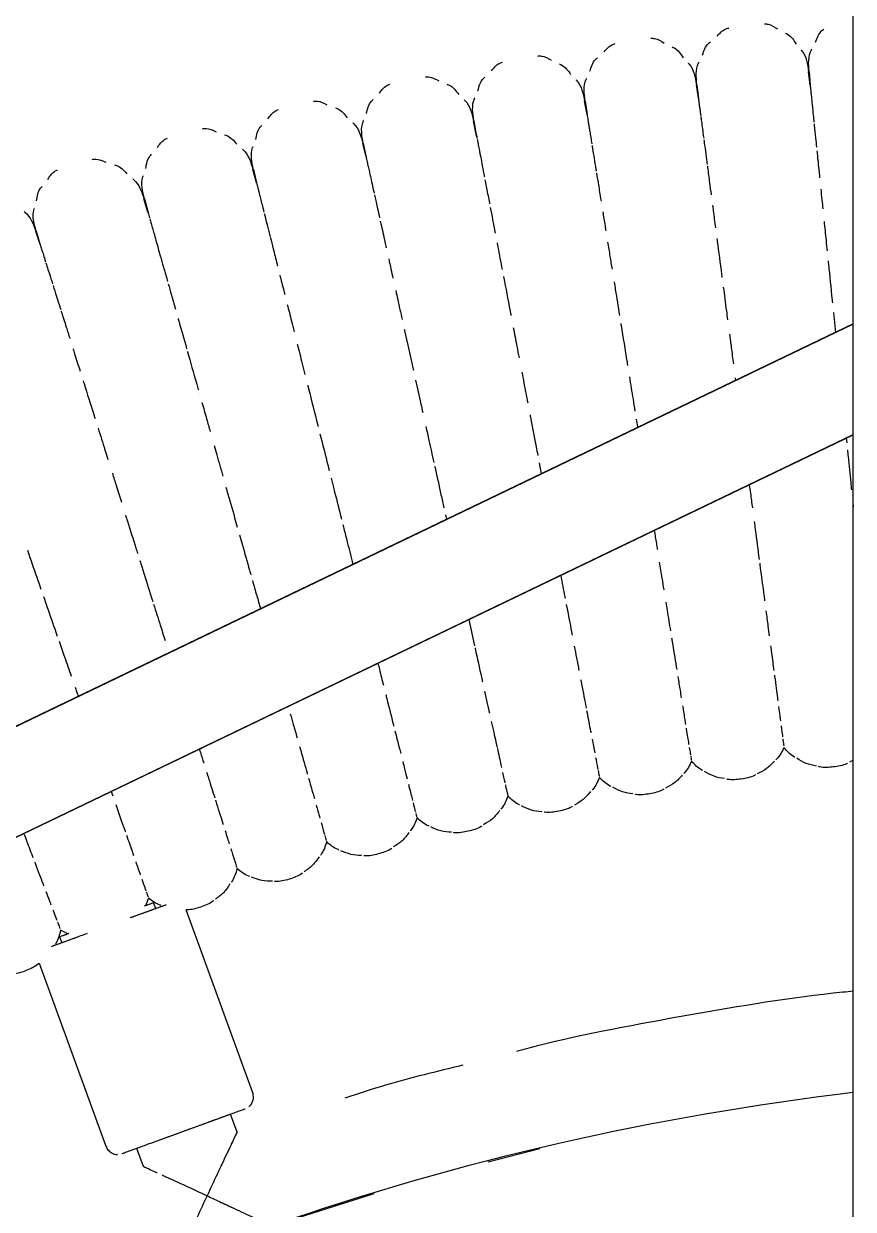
# Model space of a CAD drawing. Extents: x -360 to 379, y -342 to 365.
# Drawn here: x -8.75 to 4.52, y -92.52 to -73.53 of the extents above; entities that cross this region are included whole.
import ezdxf

# ---------------------------------------------------------------- set-up
doc = ezdxf.new("R2010")
doc.units = 0
doc.layers.get('0').update_dxf_attribs({"linetype": 'CONTINUOUS'})

msp = doc.modelspace()

# ---------------------------------------------------------------- linework, layer by layer
at = {"color": 7, "linetype": 'CONTINUOUS'}
for p, q in [((4.517, -282.988), (4.517, 306.012)), ((3.858, -73.92), (3.858, -73.92)), ((1.872, -74.153), (1.872, -74.153)), ((2.053, -74.129), (2.053, -74.129)), ((0.254, -74.39), (0.254, -74.39)), ((3.828, -74.521), (3.802, -74.304)), ((3.809, -74.303), (3.828, -74.523)), ((0.074, -74.419), (0.074, -74.419)), ((2.039, -74.727), (2.008, -74.513)), ((2.014, -74.513), (2.04, -74.731)), ((-1.716, -74.737), (-1.716, -74.737)), ((-1.536, -74.703), (-1.536, -74.703)), ((0.258, -74.986), (0.22, -74.775)), ((0.227, -74.774), (0.259, -74.993)), ((2.031, -74.67), (2.031, -74.67)), ((2.033, -74.669), (2.033, -74.669)), ((3.854, -74.777), (3.854, -74.777)), ((-3.495, -75.107), (-3.495, -75.107)), ((-3.317, -75.067), (-3.317, -75.067)), ((-1.513, -75.309), (-1.559, -75.089)), ((-1.552, -75.088), (-1.513, -75.312)), ((0.26, -74.997), (0.26, -74.997)), ((-1.527, -75.244), (-1.527, -75.244)), ((-1.525, -75.243), (-1.525, -75.243)), ((-5.263, -75.529), (-5.263, -75.529)), ((-5.086, -75.484), (-5.086, -75.484)), ((-3.278, -75.663), (-3.328, -75.455)), ((-3.321, -75.453), (-3.277, -75.669)), ((-5.025, -76.098), (-5.086, -75.871)), ((-5.079, -75.87), (-5.029, -76.084)), ((-3.221, -75.919), (-3.221, -75.919)), ((-7.018, -76.002), (-7.018, -76.002)), ((-6.842, -75.952), (-6.842, -75.952)), ((-5.045, -76.024), (-5.045, -76.024)), ((-5.043, -76.023), (-5.043, -76.023)), ((-8.584, -76.471), (-8.584, -76.471)), ((-6.766, -76.554), (-6.831, -76.339)), ((-6.824, -76.337), (-6.765, -76.558)), ((0.487, -76.407), (0.487, -76.407)), ((-8.49, -77.071), (-8.561, -76.857)), ((-8.555, -76.855), (-8.49, -77.073)), ((-8.512, -77.007), (-8.512, -77.007)), ((-8.51, -77.006), (-8.51, -77.006)), ((-8.401, -77.354), (-8.401, -77.354)), ((-4.689, -77.43), (-4.689, -77.43)), ((4.11, -77.288), (4.11, -77.288)), ((4.2, -78.16), (4.232, -78.478)), ((4.517, -78.341), (-24.623, -92.357)), ((-2.675, -78.384), (-2.675, -78.384)), ((-0.949, -78.259), (-0.949, -78.259)), ((-4.223, -79.277), (-4.223, -79.277)), ((2.629, -79.203), (2.634, -79.247)), ((-5.942, -79.459), (-5.942, -79.459)), ((-23.933, -93.792), (4.517, -80.111)), ((-23.93, -93.799), (4.517, -80.116)), ((4.405, -80.17), (4.413, -80.246)), ((-0.507, -80.567), (-0.474, -80.741)), ((4.511, -81.205), (4.517, -81.268)), ((-2.007, -81.397), (-1.991, -81.471)), ((-1.635, -83.075), (-1.542, -83.495)), ((4.517, -85.325), (4.455, -85.358)), ((0.454, -85.588), (0.455, -85.592)), ((-7.353, -85.826), (-7.328, -85.898)), ((-3.91, -86.624), (-3.91, -86.627)), ((-5.345, -87.048), (-5.343, -87.052)), ((-6.501, -87.651), (-7.037, -87.846)), ((-6.676, -87.608), (-6.812, -87.658)), ((-6.759, -87.533), (-6.806, -87.656)), ((-6.763, -87.523), (-6.762, -87.525)), ((-6.642, -87.702), (-6.676, -87.608)), ((-6.642, -87.702), (-6.676, -87.608)), ((-5.09, -90.649), (-6.157, -87.719)), ((-5.09, -90.649), (-6.156, -87.721)), ((-8.05, -88.108), (-8.164, -88.045)), ((-7.885, -88.155), (-8.287, -88.301)), ((-8.044, -88.106), (-8.18, -88.156)), ((-8.18, -88.156), (-8.145, -88.25)), ((-8.18, -88.156), (-8.145, -88.25)), ((-8.506, -88.575), (-7.44, -91.504)), ((-8.506, -88.576), (-7.44, -91.504)), ((-6.636, -91.425), (-5.447, -90.992)), ((-5.34, -91.28), (-5.445, -90.991)), ((-5.34, -91.28), (-5.445, -90.991)), ((-7.253, -91.636), (-7.253, -91.636)), ((-6.989, -91.553), (-6.962, -91.543)), ((-6.948, -91.539), (-6.843, -91.827)), ((-6.948, -91.539), (-6.843, -91.827)), ((-1.325, -91.757), (-0.497, -91.543)), ((-6.795, -91.849), (-6.791, -91.851)), ((-6.465, -92), (-6.437, -92.013)), ((-4.793, -92.783), (-3.148, -92.265)), ((-5.477, -92.459), (-5.432, -92.481))]:
    msp.add_line(p, q, dxfattribs=at)
at = {"color": 7, "linetype": 'CONTINUOUS', "flags": 128}
for points in [[(4.517, -78.346), (-22.11, -91.155), (-24.62, -92.363)], [(1.916, -85.262), (1.918, -85.272), (1.918, -85.277)], [(1.928, -85.338), (1.928, -85.339), (1.929, -85.34)], [(-1.049, -85.719), (-1.047, -85.728), (-1.045, -85.737)], [(-2.485, -86.159), (-2.483, -86.168), (-2.482, -86.174)], [(-2.464, -86.243), (-2.464, -86.244), (-2.463, -86.247)]]:
    msp.add_lwpolyline(points, dxfattribs=at)
at = {"color": 7, "linetype": 'CONTINUOUS'}
msp.add_arc((9.698, -134.586), 44.243, 96.7247, 109.1184, dxfattribs=at)
for points, knots in [([(2.341, -73.732), (2.38, -73.688), (2.432, -73.63), (2.505, -73.61), (2.524, -73.605)], [0, 0, 0, 0, 0.747575, 1, 1, 1, 1]), ([(3.097, -73.538), (3.116, -73.538), (3.192, -73.541), (3.257, -73.586), (3.304, -73.619)], [0, 0, 0, 0, 0.252425, 1, 1, 1, 1]), ([(3.914, -73.831), (3.939, -73.762), (3.969, -73.68), (4.035, -73.63), (4.045, -73.622)], [0, 0, 0, 0, 0.847683, 1, 1, 1, 1]), ([(1.281, -73.768), (1.3, -73.768), (1.376, -73.769), (1.442, -73.812), (1.49, -73.844)], [0, 0, 0, 0, 0.252425, 1, 1, 1, 1]), ([(2.106, -74.038), (2.129, -73.968), (2.156, -73.886), (2.221, -73.833), (2.231, -73.825)], [0, 0, 0, 0, 0.847683, 1, 1, 1, 1]), ([(3.433, -73.685), (3.444, -73.69), (3.52, -73.726), (3.565, -73.8), (3.603, -73.863)], [0, 0, 0, 0, 0.152317, 1, 1, 1, 1]), ([(0.531, -73.984), (0.568, -73.94), (0.619, -73.88), (0.692, -73.858), (0.71, -73.852)], [0, 0, 0, 0, 0.747575, 1, 1, 1, 1]), ([(1.621, -73.906), (1.632, -73.911), (1.709, -73.944), (1.756, -74.017), (1.796, -74.079)], [0, 0, 0, 0, 0.152317, 1, 1, 1, 1]), ([(3.682, -73.955), (3.686, -73.96), (3.767, -74.053), (3.785, -74.182), (3.802, -74.304)], [0, 0, 0, 0, 0.0511155, 1, 1, 1, 1]), ([(3.809, -74.303), (3.801, -74.18), (3.792, -74.051), (3.853, -73.943), (3.856, -73.937)], [0, 0, 0, 0, 0.948884, 1, 1, 1, 1]), ([(-1.272, -74.29), (-1.235, -74.244), (-1.187, -74.182), (-1.114, -74.158), (-1.096, -74.152)], [0, 0, 0, 0, 0.747575, 1, 1, 1, 1]), ([(-0.528, -74.052), (-0.509, -74.051), (-0.433, -74.049), (-0.366, -74.09), (-0.316, -74.121)], [0, 0, 0, 0, 0.252425, 1, 1, 1, 1]), ([(-0.184, -74.179), (-0.173, -74.184), (-0.095, -74.215), (-0.046, -74.287), (-0.004, -74.347)], [0, 0, 0, 0, 0.152317, 1, 1, 1, 1]), ([(0.305, -74.297), (0.326, -74.227), (0.35, -74.143), (0.414, -74.089), (0.424, -74.081)], [0, 0, 0, 0, 0.847683, 1, 1, 1, 1]), ([(1.877, -74.168), (1.882, -74.173), (1.966, -74.264), (1.987, -74.392), (2.008, -74.513)], [0, 0, 0, 0, 0.05147, 1, 1, 1, 1]), ([(2.014, -74.513), (2.003, -74.39), (1.991, -74.261), (2.048, -74.151), (2.051, -74.146)], [0, 0, 0, 0, 0.948884, 1, 1, 1, 1]), ([(-2.328, -74.388), (-2.309, -74.387), (-2.233, -74.382), (-2.165, -74.422), (-2.114, -74.451)], [0, 0, 0, 0, 0.252425, 1, 1, 1, 1]), ([(-1.488, -74.609), (-1.469, -74.538), (-1.447, -74.454), (-1.385, -74.398), (-1.376, -74.389)], [0, 0, 0, 0, 0.847683, 1, 1, 1, 1]), ([(-3.064, -74.647), (-3.029, -74.6), (-2.982, -74.537), (-2.911, -74.511), (-2.893, -74.504)], [0, 0, 0, 0, 0.747575, 1, 1, 1, 1]), ([(-1.981, -74.505), (-1.969, -74.509), (-1.89, -74.539), (-1.839, -74.608), (-1.795, -74.667)], [0, 0, 0, 0, 0.152317, 1, 1, 1, 1]), ([(0.08, -74.434), (0.085, -74.439), (0.171, -74.527), (0.196, -74.655), (0.22, -74.775)], [0, 0, 0, 0, 0.051116, 1, 1, 1, 1]), ([(0.227, -74.774), (0.212, -74.652), (0.196, -74.523), (0.25, -74.412), (0.253, -74.406)], [0, 0, 0, 0, 0.94853, 1, 1, 1, 1]), ([(3.829, -74.529), (3.829, -74.53), (3.829, -74.531), (3.829, -74.538), (3.83, -74.546), (3.832, -74.566), (3.836, -74.606), (3.844, -74.677), (3.85, -74.736), (3.853, -74.771), (3.854, -74.775)], [0, 0, 0, 0, 0.020439, 0.079613, 0.126894, 0.18154, 0.397931, 0.694638, 0.971119, 1, 1, 1, 1]), ([(-4.117, -74.776), (-4.098, -74.774), (-4.022, -74.768), (-3.953, -74.805), (-3.902, -74.833)], [0, 0, 0, 0, 0.252425, 1, 1, 1, 1]), ([(-3.271, -74.972), (-3.255, -74.901), (-3.235, -74.816), (-3.175, -74.758), (-3.165, -74.75)], [0, 0, 0, 0, 0.847683, 1, 1, 1, 1]), ([(-1.709, -74.752), (-1.704, -74.757), (-1.615, -74.843), (-1.586, -74.969), (-1.559, -75.089)], [0, 0, 0, 0, 0.051116, 1, 1, 1, 1]), ([(-1.552, -75.088), (-1.571, -74.966), (-1.59, -74.838), (-1.539, -74.725), (-1.537, -74.72)], [0, 0, 0, 0, 0.948884, 1, 1, 1, 1]), ([(2.041, -74.738), (2.041, -74.737), (2.041, -74.736), (2.041, -74.736), (2.041, -74.736), (2.041, -74.738), (2.041, -74.739), (2.041, -74.74), (2.041, -74.741), (2.041, -74.742), (2.041, -74.743), (2.042, -74.744), (2.042, -74.745), (2.042, -74.746), (2.042, -74.747)], [0, 0, 0, 0, 0.162711, 0.505009, 0.712735, 0.787793, 0.845537, 0.869016, 0.889843, 0.909149, 0.928335, 0.948825, 0.9718, 1, 1, 1, 1]), ([(2.041, -74.738), (2.041, -74.738), (2.041, -74.739), (2.042, -74.745), (2.044, -74.76), (2.048, -74.791), (2.054, -74.841), (2.063, -74.904), (2.07, -74.96), (2.075, -74.997), (2.077, -75.01)], [0, 0, 0, 0, 0.004527, 0.052414, 0.114496, 0.2711, 0.48517, 0.700612, 0.893462, 1, 1, 1, 1]), ([(3.854, -74.782), (3.857, -74.809), (3.864, -74.874), (3.875, -74.983), (3.884, -75.073), (3.888, -75.113)], [0, 0, 0, 0, 0.273508, 0.681005, 1, 1, 1, 1]), ([(-4.846, -75.056), (-4.812, -75.008), (-4.767, -74.944), (-4.696, -74.916), (-4.678, -74.909)], [0, 0, 0, 0, 0.747575, 1, 1, 1, 1]), ([(-3.767, -74.883), (-3.755, -74.887), (-3.675, -74.914), (-3.622, -74.982), (-3.577, -75.04)], [0, 0, 0, 0, 0.152317, 1, 1, 1, 1]), ([(-5.043, -75.387), (-5.029, -75.315), (-5.011, -75.23), (-4.953, -75.171), (-4.944, -75.162)], [0, 0, 0, 0, 0.847683, 1, 1, 1, 1]), ([(-3.488, -75.122), (-3.483, -75.127), (-3.392, -75.21), (-3.359, -75.335), (-3.328, -75.455)], [0, 0, 0, 0, 0.05147, 1, 1, 1, 1]), ([(-3.321, -75.453), (-3.344, -75.332), (-3.367, -75.204), (-3.319, -75.09), (-3.317, -75.084)], [0, 0, 0, 0, 0.94853, 1, 1, 1, 1]), ([(0.26, -74.998), (0.26, -74.998), (0.26, -74.997), (0.26, -75.001), (0.261, -75.006), (0.263, -75.02), (0.268, -75.051), (0.276, -75.102), (0.286, -75.159), (0.296, -75.226), (0.31, -75.308), (0.322, -75.385), (0.331, -75.44), (0.334, -75.456)], [0, 0, 0, 0, 0.007096, 0.029615, 0.051857, 0.078127, 0.208837, 0.342762, 0.472661, 0.602602, 0.750541, 0.926768, 1, 1, 1, 1]), ([(2.078, -75.021), (2.079, -75.031), (2.085, -75.073), (2.096, -75.16), (2.11, -75.265), (2.12, -75.34), (2.124, -75.368)], [0, 0, 0, 0, 0.103658, 0.430393, 0.790613, 1, 1, 1, 1]), ([(3.891, -75.138), (3.892, -75.146), (3.899, -75.215), (3.911, -75.338), (3.924, -75.464), (3.929, -75.513)], [0, 0, 0, 0, 0.074491, 0.634555, 1, 1, 1, 1]), ([(-5.894, -75.216), (-5.875, -75.213), (-5.8, -75.205), (-5.73, -75.24), (-5.677, -75.266)], [0, 0, 0, 0, 0.252425, 1, 1, 1, 1]), ([(-5.541, -75.313), (-5.529, -75.316), (-5.449, -75.341), (-5.393, -75.407), (-5.346, -75.464)], [0, 0, 0, 0, 0.152317, 1, 1, 1, 1]), ([(-1.512, -75.317), (-1.508, -75.334), (-1.504, -75.358), (-1.507, -75.339), (-1.509, -75.332), (-1.51, -75.326), (-1.511, -75.321), (-1.511, -75.319), (-1.512, -75.317), (-1.512, -75.316), (-1.512, -75.315), (-1.512, -75.314), (-1.513, -75.312), (-1.513, -75.31), (-1.513, -75.309), (-1.513, -75.31), (-1.51, -75.324), (-1.506, -75.346), (-1.503, -75.362), (-1.501, -75.373), (-1.501, -75.374)], [0, 0, 0, 0, 0.112947, 0.153222, 0.184455, 0.208997, 0.217757, 0.224445, 0.227173, 0.229629, 0.231972, 0.234383, 0.240012, 0.247436, 0.272276, 0.309643, 0.543073, 0.7658, 0.963891, 1, 1, 1, 1]), ([(-6.614, -75.517), (-6.582, -75.468), (-6.539, -75.403), (-6.469, -75.373), (-6.452, -75.365)], [0, 0, 0, 0, 0.747575, 1, 1, 1, 1]), ([(-5.079, -75.87), (-5.105, -75.749), (-5.132, -75.622), (-5.088, -75.507), (-5.085, -75.501)], [0, 0, 0, 0, 0.9488845, 1, 1, 1, 1]), ([(-1.499, -75.382), (-1.495, -75.405), (-1.488, -75.44), (-1.477, -75.497), (-1.469, -75.542), (-1.46, -75.589), (-1.445, -75.663), (-1.424, -75.777), (-1.402, -75.892), (-1.387, -75.97), (-1.383, -75.987)], [0, 0, 0, 0, 0.164499, 0.260899, 0.337515, 0.420616, 0.510228, 0.712829, 0.938834, 1, 1, 1, 1]), ([(0.337, -75.477), (0.34, -75.496), (0.351, -75.561), (0.372, -75.692), (0.391, -75.813), (0.403, -75.888), (0.405, -75.898)], [0, 0, 0, 0, 0.155896, 0.532169, 0.941515, 1, 1, 1, 1]), ([(2.127, -75.396), (2.129, -75.411), (2.139, -75.481), (2.156, -75.611), (2.172, -75.734), (2.179, -75.791)], [0, 0, 0, 0, 0.1250479, 0.5980008, 1, 1, 1, 1]), ([(-7.658, -75.707), (-7.639, -75.704), (-7.564, -75.694), (-7.493, -75.727), (-7.44, -75.751)], [0, 0, 0, 0, 0.252425, 1, 1, 1, 1]), ([(-6.802, -75.854), (-6.79, -75.782), (-6.775, -75.696), (-6.718, -75.635), (-6.709, -75.626)], [0, 0, 0, 0, 0.847683, 1, 1, 1, 1]), ([(-5.255, -75.544), (-5.25, -75.548), (-5.157, -75.629), (-5.12, -75.753), (-5.086, -75.871)], [0, 0, 0, 0, 0.05147, 1, 1, 1, 1]), ([(-3.275, -75.676), (-3.275, -75.676), (-3.275, -75.677), (-3.274, -75.684), (-3.272, -75.692), (-3.268, -75.711), (-3.259, -75.751), (-3.243, -75.82), (-3.23, -75.879), (-3.223, -75.913), (-3.222, -75.917)], [0, 0, 0, 0, 0.020261, 0.079417, 0.126684, 0.181312, 0.397646, 0.694264, 0.970663, 1, 1, 1, 1]), ([(3.935, -75.569), (3.936, -75.583), (3.947, -75.687), (3.961, -75.83), (3.976, -75.97), (3.979, -76.001)], [0, 0, 0, 0, 0.113482, 0.799891, 1, 1, 1, 1]), ([(-8.369, -76.03), (-8.338, -75.98), (-8.297, -75.913), (-8.228, -75.881), (-8.211, -75.873)], [0, 0, 0, 0, 0.7475749, 1, 1, 1, 1]), ([(-7.302, -75.794), (-7.29, -75.797), (-7.209, -75.819), (-7.152, -75.884), (-7.103, -75.939)], [0, 0, 0, 0, 0.152317, 1, 1, 1, 1]), ([(2.183, -75.817), (2.184, -75.823), (2.195, -75.906), (2.214, -76.054), (2.234, -76.209), (2.243, -76.272)], [0, 0, 0, 0, 0.0490684, 0.6117594, 1, 1, 1, 1]), ([(-7.01, -76.017), (-7.005, -76.021), (-6.909, -76.098), (-6.869, -76.222), (-6.831, -76.339)], [0, 0, 0, 0, 0.051116, 1, 1, 1, 1]), ([(-6.824, -76.337), (-6.853, -76.218), (-6.884, -76.091), (-6.843, -75.975), (-6.841, -75.969)], [0, 0, 0, 0, 0.94853, 1, 1, 1, 1]), ([(-5.027, -76.089), (-5.027, -76.089), (-5.027, -76.088), (-5.027, -76.091), (-5.026, -76.093)], [0, 0, 0, 0, 0.396901, 1, 1, 1, 1]), ([(-5.024, -76.102), (-5.023, -76.104), (-5.021, -76.112), (-5.015, -76.138), (-5.006, -76.175), (-4.995, -76.216), (-4.985, -76.256), (-4.976, -76.293), (-4.965, -76.334), (-4.95, -76.396), (-4.932, -76.467), (-4.917, -76.527), (-4.911, -76.55)], [0, 0, 0, 0, 0.034157, 0.124088, 0.239984, 0.368073, 0.441797, 0.52213, 0.609093, 0.702711, 0.887332, 1, 1, 1, 1]), ([(-3.22, -75.924), (-3.215, -75.95), (-3.2, -76.014), (-3.177, -76.121), (-3.157, -76.209), (-3.148, -76.248)], [0, 0, 0, 0, 0.272574, 0.680047, 1, 1, 1, 1]), ([(-1.375, -76.032), (-1.368, -76.067), (-1.347, -76.175), (-1.323, -76.305), (-1.303, -76.407), (-1.301, -76.419)], [0, 0, 0, 0, 0.299963, 0.916982, 1, 1, 1, 1]), ([(0.41, -75.928), (0.418, -75.979), (0.439, -76.106), (0.463, -76.255), (0.48, -76.361), (0.482, -76.377)], [0, 0, 0, 0, 0.365651, 0.908507, 1, 1, 1, 1]), ([(-8.547, -76.372), (-8.537, -76.299), (-8.524, -76.213), (-8.469, -76.15), (-8.461, -76.141)], [0, 0, 0, 0, 0.847683, 1, 1, 1, 1]), ([(-3.143, -76.273), (-3.141, -76.281), (-3.126, -76.349), (-3.099, -76.47), (-3.072, -76.593), (-3.061, -76.642)], [0, 0, 0, 0, 0.073805, 0.633677, 1, 1, 1, 1]), ([(3.998, -76.184), (4.003, -76.239), (4.013, -76.338), (4.025, -76.45), (4.03, -76.5)], [0, 0, 0, 0, 0.558615, 1, 1, 1, 1]), ([(-8.555, -76.855), (-8.588, -76.736), (-8.622, -76.611), (-8.584, -76.494), (-8.583, -76.488)], [0, 0, 0, 0, 0.948884, 1, 1, 1, 1]), ([(-1.29, -76.476), (-1.278, -76.54), (-1.253, -76.667), (-1.225, -76.814), (-1.211, -76.887)], [0, 0, 0, 0, 0.503391, 1, 1, 1, 1]), ([(2.265, -76.438), (2.269, -76.468), (2.283, -76.581), (2.3, -76.709), (2.313, -76.804)], [0, 0, 0, 0, 0.2627551, 1, 1, 1, 1]), ([(-8.749, -76.54), (-8.744, -76.544), (-8.646, -76.619), (-8.603, -76.741), (-8.561, -76.857)], [0, 0, 0, 0, 0.0511155, 1, 1, 1, 1]), ([(-6.766, -76.555), (-6.766, -76.555), (-6.766, -76.556), (-6.764, -76.563), (-6.762, -76.57), (-6.757, -76.588), (-6.75, -76.61), (-6.743, -76.635), (-6.741, -76.642)], [0, 0, 0, 0, 0.0966, 0.203677, 0.294294, 0.399579, 0.835044, 1, 1, 1, 1]), ([(-6.736, -76.659), (-6.733, -76.671), (-6.723, -76.706), (-6.703, -76.777), (-6.677, -76.869), (-6.646, -76.977), (-6.61, -77.104), (-6.568, -77.254), (-6.517, -77.433), (-6.478, -77.571), (-6.454, -77.655), (-6.452, -77.663)], [0, 0, 0, 0, 0.06151, 0.173463, 0.288724, 0.404196, 0.531143, 0.669649, 0.819799, 0.981684, 1, 1, 1, 1]), ([(-4.906, -76.571), (-4.903, -76.582), (-4.889, -76.639), (-4.858, -76.759), (-4.83, -76.87), (-4.813, -76.938), (-4.812, -76.941)], [0, 0, 0, 0, 0.1072258, 0.5247223, 0.9796661, 1, 1, 1, 1]), ([(0.509, -76.544), (0.521, -76.617), (0.537, -76.714), (0.554, -76.824), (0.559, -76.851)], [0, 0, 0, 0, 0.756029, 1, 1, 1, 1]), ([(-3.049, -76.696), (-3.046, -76.71), (-3.023, -76.812), (-2.992, -76.952), (-2.962, -77.09), (-2.955, -77.121)], [0, 0, 0, 0, 0.112834, 0.799321, 1, 1, 1, 1]), ([(4.05, -76.701), (4.055, -76.749), (4.071, -76.898), (4.087, -77.062), (4.099, -77.173)], [0, 0, 0, 0, 0.324331, 1, 1, 1, 1]), ([(-4.809, -76.953), (-4.794, -77.015), (-4.759, -77.151), (-4.721, -77.304), (-4.696, -77.402), (-4.694, -77.411)], [0, 0, 0, 0, 0.430529, 0.94728, 1, 1, 1, 1]), ([(-1.181, -77.043), (-1.177, -77.067), (-1.152, -77.199), (-1.123, -77.349), (-1.099, -77.472)], [0, 0, 0, 0, 0.177295, 1, 1, 1, 1]), ([(0.588, -77.032), (0.6, -77.106), (0.622, -77.244), (0.647, -77.397), (0.658, -77.467)], [0, 0, 0, 0, 0.5408577, 1, 1, 1, 1]), ([(2.335, -76.971), (2.337, -76.987), (2.361, -77.168), (2.389, -77.379), (2.415, -77.582), (2.417, -77.597)], [0, 0, 0, 0, 0.082516, 0.933879, 1, 1, 1, 1]), ([(-8.49, -77.072), (-8.49, -77.072), (-8.49, -77.071), (-8.486, -77.085), (-8.481, -77.102), (-8.474, -77.124), (-8.473, -77.125)], [0, 0, 0, 0, 0.087859, 0.220497, 0.961868, 1, 1, 1, 1]), ([(-8.472, -77.13), (-8.465, -77.15), (-8.451, -77.196), (-8.428, -77.269), (-8.41, -77.326), (-8.404, -77.346)], [0, 0, 0, 0, 0.348557, 0.767775, 1, 1, 1, 1]), ([(-8.398, -77.363), (-8.395, -77.372), (-8.383, -77.412), (-8.356, -77.497), (-8.324, -77.599), (-8.301, -77.672), (-8.292, -77.699)], [0, 0, 0, 0, 0.096922, 0.428777, 0.793113, 1, 1, 1, 1]), ([(-2.915, -77.3), (-2.903, -77.354), (-2.882, -77.451), (-2.857, -77.561), (-2.847, -77.61)], [0, 0, 0, 0, 0.557625, 1, 1, 1, 1]), ([(4.115, -77.329), (4.116, -77.347), (4.137, -77.547), (4.16, -77.774), (4.182, -77.988), (4.183, -78.002)], [0, 0, 0, 0, 0.083212, 0.939743, 1, 1, 1, 1]), ([(-4.656, -77.558), (-4.636, -77.641), (-4.611, -77.74), (-4.582, -77.853), (-4.577, -77.872)], [0, 0, 0, 0, 0.832348, 1, 1, 1, 1]), ([(-1.078, -77.581), (-1.077, -77.588), (-1.044, -77.759), (-1.004, -77.969), (-0.964, -78.18), (-0.959, -78.206)], [0, 0, 0, 0, 0.035281, 0.883381, 1, 1, 1, 1]), ([(-8.284, -77.726), (-8.279, -77.741), (-8.258, -77.809), (-8.218, -77.936), (-8.18, -78.056), (-8.162, -78.111)], [0, 0, 0, 0, 0.128619, 0.599191, 1, 1, 1, 1]), ([(-6.442, -77.697), (-6.425, -77.757), (-6.389, -77.883), (-6.348, -78.027), (-6.327, -78.104)], [0, 0, 0, 0, 0.4674464, 1, 1, 1, 1]), ([(-2.803, -77.807), (-2.792, -77.855), (-2.76, -78), (-2.724, -78.162), (-2.7, -78.271)], [0, 0, 0, 0, 0.32328, 1, 1, 1, 1]), ([(0.69, -77.666), (0.697, -77.708), (0.725, -77.878), (0.754, -78.063), (0.777, -78.204)], [0, 0, 0, 0, 0.24153, 1, 1, 1, 1]), ([(2.438, -77.752), (2.454, -77.876), (2.476, -78.047), (2.5, -78.228), (2.507, -78.277)], [0, 0, 0, 0, 0.72643, 1, 1, 1, 1]), ([(-8.155, -78.135), (-8.153, -78.142), (-8.128, -78.222), (-8.082, -78.365), (-8.035, -78.515), (-8.016, -78.576)], [0, 0, 0, 0, 0.04815, 0.606997, 1, 1, 1, 1]), ([(-4.537, -78.032), (-4.515, -78.117), (-4.481, -78.255), (-4.442, -78.408), (-4.427, -78.466)], [0, 0, 0, 0, 0.623294, 1, 1, 1, 1]), ([(-6.285, -78.252), (-6.279, -78.271), (-6.237, -78.42), (-6.189, -78.59), (-6.147, -78.738)], [0, 0, 0, 0, 0.128416, 1, 1, 1, 1]), ([(0.798, -78.334), (0.8, -78.344), (0.832, -78.543), (0.869, -78.771), (0.904, -78.991), (0.907, -79.009)], [0, 0, 0, 0, 0.0481441, 0.9190788, 1, 1, 1, 1]), ([(-2.666, -78.423), (-2.662, -78.441), (-2.619, -78.637), (-2.569, -78.86), (-2.523, -79.071), (-2.52, -79.084)], [0, 0, 0, 0, 0.08269, 0.9392261, 1, 1, 1, 1]), ([(-0.922, -78.399), (-0.903, -78.498), (-0.873, -78.657), (-0.841, -78.824), (-0.829, -78.886)], [0, 0, 0, 0, 0.626564, 1, 1, 1, 1]), ([(2.537, -78.507), (2.546, -78.578), (2.567, -78.733), (2.588, -78.894), (2.599, -78.981)], [0, 0, 0, 0, 0.454597, 1, 1, 1, 1]), ([(-7.966, -78.735), (-7.957, -78.764), (-7.922, -78.875), (-7.882, -79.002), (-7.852, -79.097)], [0, 0, 0, 0, 0.253228, 1, 1, 1, 1]), ([(-4.377, -78.666), (-4.364, -78.716), (-4.325, -78.87), (-4.283, -79.036), (-4.255, -79.149)], [0, 0, 0, 0, 0.325464, 1, 1, 1, 1]), ([(-6.135, -78.781), (-6.134, -78.782), (-6.088, -78.945), (-6.029, -79.152), (-5.969, -79.365), (-5.96, -79.396)], [0, 0, 0, 0, 0.0100497, 0.8573363, 1, 1, 1, 1]), ([(-0.785, -79.115), (-0.774, -79.171), (-0.744, -79.331), (-0.712, -79.497), (-0.691, -79.605)], [0, 0, 0, 0, 0.3509411, 1, 1, 1, 1]), ([(-7.803, -79.251), (-7.798, -79.265), (-7.744, -79.439), (-7.68, -79.642), (-7.618, -79.838), (-7.613, -79.854)], [0, 0, 0, 0, 0.076099, 0.925408, 1, 1, 1, 1]), ([(-4.211, -79.324), (-4.206, -79.343), (-4.154, -79.547), (-4.098, -79.771), (-4.046, -79.977), (-4.044, -79.985)], [0, 0, 0, 0, 0.090928, 0.962426, 1, 1, 1, 1]), ([(-2.485, -79.24), (-2.457, -79.366), (-2.419, -79.537), (-2.38, -79.714), (-2.37, -79.759)], [0, 0, 0, 0, 0.742798, 1, 1, 1, 1]), ([(0.936, -79.187), (0.955, -79.306), (0.984, -79.489), (1.014, -79.674), (1.025, -79.738)], [0, 0, 0, 0, 0.6550821, 1, 1, 1, 1]), ([(-5.903, -79.597), (-5.878, -79.685), (-5.835, -79.836), (-5.79, -79.997), (-5.771, -80.064)], [0, 0, 0, 0, 0.5785268, 1, 1, 1, 1]), ([(-0.654, -79.799), (-0.649, -79.824), (-0.617, -79.993), (-0.575, -80.21), (-0.539, -80.4), (-0.53, -80.445)], [0, 0, 0, 0, 0.114247, 0.793803, 1, 1, 1, 1]), ([(1.045, -79.864), (1.052, -79.906), (1.059, -79.951), (1.066, -79.997), (1.067, -80)], [0, 0, 0, 0, 0.920308, 1, 1, 1, 1]), ([(-7.563, -80.012), (-7.527, -80.126), (-7.476, -80.289), (-7.422, -80.461), (-7.406, -80.511)], [0, 0, 0, 0, 0.7072194, 1, 1, 1, 1]), ([(-2.32, -79.983), (-2.304, -80.058), (-2.262, -80.249), (-2.219, -80.442), (-2.193, -80.559)], [0, 0, 0, 0, 0.39214, 1, 1, 1, 1]), ([(-4.014, -80.103), (-3.977, -80.249), (-3.928, -80.442), (-3.879, -80.638), (-3.867, -80.686)], [0, 0, 0, 0, 0.756913, 1, 1, 1, 1]), ([(-5.708, -80.287), (-5.694, -80.336), (-5.648, -80.498), (-5.6, -80.665), (-5.567, -80.781)], [0, 0, 0, 0, 0.30546, 1, 1, 1, 1]), ([(4.424, -80.359), (4.428, -80.393), (4.446, -80.57), (4.468, -80.784), (4.485, -80.958), (4.489, -80.997)], [0, 0, 0, 0, 0.159085, 0.815177, 1, 1, 1, 1]), ([(-2.18, -80.617), (-2.178, -80.626), (-2.144, -80.779), (-2.094, -81.004), (-2.047, -81.217), (-2.031, -81.287)], [0, 0, 0, 0, 0.041341, 0.682881, 1, 1, 1, 1]), ([(-7.336, -80.732), (-7.315, -80.797), (-7.268, -80.948), (-7.219, -81.104), (-7.191, -81.193)], [0, 0, 0, 0, 0.430831, 1, 1, 1, 1]), ([(-3.835, -80.812), (-3.821, -80.868), (-3.771, -81.067), (-3.716, -81.286), (-3.675, -81.447), (-3.67, -81.465)], [0, 0, 0, 0, 0.255092, 0.914154, 1, 1, 1, 1]), ([(-5.518, -80.956), (-5.513, -80.975), (-5.467, -81.136), (-5.406, -81.35), (-5.351, -81.544), (-5.337, -81.594)], [0, 0, 0, 0, 0.089176, 0.763491, 1, 1, 1, 1]), ([(2.854, -80.916), (2.86, -80.961), (2.877, -81.087), (2.893, -81.208), (2.903, -81.287)], [0, 0, 0, 0, 0.352534, 1, 1, 1, 1]), ([(-7.125, -81.401), (-7.115, -81.433), (-7.06, -81.607), (-6.995, -81.815), (-6.94, -81.988), (-6.93, -82.019)], [0, 0, 0, 0, 0.1608085, 0.8487666, 1, 1, 1, 1]), ([(-3.648, -81.552), (-3.625, -81.646), (-3.57, -81.861), (-3.517, -82.072), (-3.487, -82.191)], [0, 0, 0, 0, 0.435342, 1, 1, 1, 1]), ([(2.931, -81.503), (2.937, -81.546), (2.965, -81.757), (2.991, -81.954), (3.011, -82.111)], [0, 0, 0, 0, 0.206027, 1, 1, 1, 1]), ([(-5.302, -81.716), (-5.288, -81.766), (-5.234, -81.957), (-5.173, -82.172), (-5.127, -82.333), (-5.12, -82.357)], [0, 0, 0, 0, 0.236303, 0.886646, 1, 1, 1, 1]), ([(1.333, -81.648), (1.344, -81.719), (1.361, -81.822), (1.377, -81.92), (1.382, -81.951)], [0, 0, 0, 0, 0.680092, 1, 1, 1, 1]), ([(-8.695, -81.964), (-8.688, -81.985), (-8.632, -82.145), (-8.559, -82.355), (-8.494, -82.542), (-8.478, -82.588)], [0, 0, 0, 0, 0.101406, 0.777732, 1, 1, 1, 1]), ([(-6.895, -82.13), (-6.873, -82.202), (-6.806, -82.413), (-6.737, -82.632), (-6.692, -82.775), (-6.689, -82.783)], [0, 0, 0, 0, 0.330454, 0.963625, 1, 1, 1, 1]), ([(1.414, -82.153), (1.428, -82.24), (1.453, -82.395), (1.476, -82.537), (1.486, -82.599)], [0, 0, 0, 0, 0.559327, 1, 1, 1, 1]), ([(3.02, -82.173), (3.02, -82.178), (3.045, -82.365), (3.072, -82.568), (3.096, -82.751), (3.099, -82.775)], [0, 0, 0, 0, 0.0199382, 0.8731902, 1, 1, 1, 1]), ([(-0.163, -82.367), (-0.14, -82.483), (-0.117, -82.607), (-0.095, -82.722), (-0.093, -82.73)], [0, 0, 0, 0, 0.927934, 1, 1, 1, 1]), ([(-5.095, -82.447), (-5.072, -82.529), (-5.028, -82.684), (-4.986, -82.832), (-4.966, -82.902)], [0, 0, 0, 0, 0.530411, 1, 1, 1, 1]), ([(-8.437, -82.707), (-8.418, -82.76), (-8.352, -82.95), (-8.279, -83.161), (-8.225, -83.317), (-8.218, -83.338)], [0, 0, 0, 0, 0.250769, 0.898472, 1, 1, 1, 1]), ([(-6.676, -82.827), (-6.64, -82.939), (-6.578, -83.137), (-6.518, -83.327), (-6.492, -83.409)], [0, 0, 0, 0, 0.568805, 1, 1, 1, 1]), ([(-0.074, -82.832), (-0.048, -82.963), (-0.016, -83.135), (0.014, -83.288), (0.021, -83.325)], [0, 0, 0, 0, 0.765305, 1, 1, 1, 1]), ([(1.518, -82.796), (1.525, -82.839), (1.551, -83.003), (1.575, -83.149), (1.592, -83.257)], [0, 0, 0, 0, 0.265294, 1, 1, 1, 1]), ([(3.12, -82.935), (3.131, -83.019), (3.15, -83.161), (3.166, -83.284), (3.173, -83.335)], [0, 0, 0, 0, 0.586869, 1, 1, 1, 1]), ([(-8.188, -83.422), (-8.159, -83.506), (-8.093, -83.696), (-8.029, -83.879), (-7.994, -83.981)], [0, 0, 0, 0, 0.441874, 1, 1, 1, 1]), ([(0.054, -83.499), (0.066, -83.562), (0.093, -83.701), (0.116, -83.822), (0.128, -83.888)], [0, 0, 0, 0, 0.4535142, 1, 1, 1, 1]), ([(1.61, -83.369), (1.612, -83.379), (1.639, -83.546), (1.667, -83.717), (1.69, -83.859), (1.692, -83.875)], [0, 0, 0, 0, 0.055193, 0.896472, 1, 1, 1, 1]), ([(3.194, -83.496), (3.199, -83.534), (3.218, -83.679), (3.234, -83.801), (3.246, -83.891)], [0, 0, 0, 0, 0.261914, 1, 1, 1, 1]), ([(-1.535, -83.526), (-1.535, -83.528), (-1.497, -83.697), (-1.456, -83.882), (-1.419, -84.047), (-1.414, -84.072)], [0, 0, 0, 0, 0.008737, 0.851843, 1, 1, 1, 1]), ([(-3.087, -83.774), (-3.079, -83.806), (-3.048, -83.931), (-3.02, -84.042), (-2.999, -84.126)], [0, 0, 0, 0, 0.25471, 1, 1, 1, 1]), ([(0.156, -84.034), (0.161, -84.058), (0.193, -84.223), (0.222, -84.376), (0.243, -84.487), (0.244, -84.49)], [0, 0, 0, 0, 0.145986, 0.976098, 1, 1, 1, 1]), ([(1.71, -83.988), (1.723, -84.064), (1.743, -84.187), (1.759, -84.287), (1.765, -84.326)], [0, 0, 0, 0, 0.6135036, 1, 1, 1, 1]), ([(3.256, -83.966), (3.257, -83.973), (3.275, -84.112), (3.293, -84.25), (3.307, -84.359), (3.309, -84.373)], [0, 0, 0, 0, 0.0440405, 0.8698641, 1, 1, 1, 1]), ([(-7.933, -84.156), (-7.925, -84.179), (-7.907, -84.231), (-7.891, -84.279), (-7.882, -84.304)], [0, 0, 0, 0, 0.4601849, 1, 1, 1, 1]), ([(-1.382, -84.218), (-1.366, -84.287), (-1.338, -84.415), (-1.314, -84.523), (-1.303, -84.574)], [0, 0, 0, 0, 0.534799, 1, 1, 1, 1]), ([(-2.961, -84.276), (-2.956, -84.296), (-2.912, -84.47), (-2.869, -84.639), (-2.836, -84.772), (-2.834, -84.779)], [0, 0, 0, 0, 0.109172, 0.951886, 1, 1, 1, 1]), ([(1.785, -84.453), (1.791, -84.485), (1.809, -84.601), (1.823, -84.689), (1.834, -84.753)], [0, 0, 0, 0, 0.274555, 1, 1, 1, 1]), ([(-4.489, -84.584), (-4.473, -84.642), (-4.434, -84.779), (-4.4, -84.898), (-4.38, -84.967)], [0, 0, 0, 0, 0.417194, 1, 1, 1, 1]), ([(0.252, -84.531), (0.271, -84.633), (0.296, -84.764), (0.315, -84.865), (0.32, -84.888)], [0, 0, 0, 0, 0.77021, 1, 1, 1, 1]), ([(3.322, -84.468), (3.328, -84.519), (3.34, -84.607), (3.348, -84.669), (3.352, -84.695)], [0, 0, 0, 0, 0.5762512, 1, 1, 1, 1]), ([(-1.274, -84.705), (-1.267, -84.734), (-1.233, -84.887), (-1.206, -85.01), (-1.184, -85.11)], [0, 0, 0, 0, 0.1855031, 1, 1, 1, 1]), ([(1.843, -84.813), (1.844, -84.818), (1.861, -84.918), (1.875, -85.006), (1.884, -85.066), (1.885, -85.072)], [0, 0, 0, 0, 0.050481, 0.894613, 1, 1, 1, 1]), ([(3.363, -84.778), (3.365, -84.798), (3.375, -84.874), (3.381, -84.92), (3.386, -84.953)], [0, 0, 0, 0, 0.2556633, 1, 1, 1, 1]), ([(-2.815, -84.855), (-2.79, -84.951), (-2.757, -85.083), (-2.73, -85.191), (-2.722, -85.22)], [0, 0, 0, 0, 0.726809, 1, 1, 1, 1]), ([(0.34, -84.991), (0.347, -85.027), (0.363, -85.113), (0.374, -85.172), (0.381, -85.206)], [0, 0, 0, 0, 0.429201, 1, 1, 1, 1]), ([(3.39, -84.986), (3.39, -84.989), (3.398, -85.046), (3.403, -85.083), (3.404, -85.095), (3.404, -85.096)], [0, 0, 0, 0, 0.0457414, 0.8841499, 1, 1, 1, 1]), ([(-5.944, -85.148), (-5.938, -85.166), (-5.913, -85.246), (-5.891, -85.315), (-5.874, -85.368)], [0, 0, 0, 0, 0.227973, 1, 1, 1, 1]), ([(-4.341, -85.105), (-4.335, -85.126), (-4.29, -85.285), (-4.248, -85.434), (-4.216, -85.546), (-4.215, -85.551)], [0, 0, 0, 0, 0.12755, 0.958931, 1, 1, 1, 1]), ([(-1.181, -85.122), (-1.181, -85.122), (-1.156, -85.234), (-1.132, -85.344), (-1.113, -85.43), (-1.11, -85.444)], [0, 0, 0, 0, 0.005171, 0.839057, 1, 1, 1, 1]), ([(1.893, -85.122), (1.899, -85.156), (1.908, -85.21), (1.912, -85.235), (1.913, -85.245)], [0, 0, 0, 0, 0.624386, 1, 1, 1, 1]), ([(3.408, -85.124), (3.375, -85.191), (3.34, -85.262), (3.283, -85.315), (3.28, -85.319)], [0, 0, 0, 0, 0.941576, 1, 1, 1, 1]), ([(3.582, -85.279), (3.578, -85.277), (3.51, -85.24), (3.457, -85.18), (3.408, -85.124)], [0, 0, 0, 0, 0.0584237, 1, 1, 1, 1]), ([(-2.691, -85.345), (-2.68, -85.387), (-2.654, -85.493), (-2.633, -85.574), (-2.621, -85.623)], [0, 0, 0, 0, 0.388676, 1, 1, 1, 1]), ([(0.395, -85.281), (0.397, -85.292), (0.414, -85.378), (0.426, -85.443), (0.432, -85.476), (0.432, -85.477)], [0, 0, 0, 0, 0.133649, 0.972063, 1, 1, 1, 1]), ([(1.929, -85.34), (1.898, -85.408), (1.865, -85.481), (1.809, -85.536), (1.806, -85.539)], [0, 0, 0, 0, 0.941576, 1, 1, 1, 1]), ([(1.919, -85.282), (1.921, -85.292), (1.926, -85.321), (1.926, -85.324), (1.926, -85.326)], [0, 0, 0, 0, 0.328847, 1, 1, 1, 1]), ([(2.107, -85.49), (2.103, -85.488), (2.033, -85.454), (1.979, -85.395), (1.929, -85.34)], [0, 0, 0, 0, 0.058424, 1, 1, 1, 1]), ([(3.255, -85.342), (3.215, -85.384), (3.137, -85.468), (3.033, -85.519), (2.982, -85.544)], [0, 0, 0, 0, 0.50285, 1, 1, 1, 1]), ([(3.929, -85.419), (3.872, -85.408), (3.759, -85.387), (3.662, -85.326), (3.613, -85.295)], [0, 0, 0, 0, 0.49715, 1, 1, 1, 1]), ([(4.423, -85.374), (4.419, -85.377), (4.35, -85.413), (4.271, -85.424), (4.197, -85.433)], [0, 0, 0, 0, 0.061307, 1, 1, 1, 1]), ([(-5.827, -85.519), (-5.817, -85.55), (-5.769, -85.702), (-5.729, -85.829), (-5.697, -85.93)], [0, 0, 0, 0, 0.20934, 1, 1, 1, 1]), ([(-1.093, -85.521), (-1.085, -85.556), (-1.07, -85.625), (-1.061, -85.666), (-1.056, -85.687)], [0, 0, 0, 0, 0.515325, 1, 1, 1, 1]), ([(0.456, -85.6), (0.427, -85.669), (0.396, -85.742), (0.343, -85.799), (0.339, -85.802)], [0, 0, 0, 0, 0.941576, 1, 1, 1, 1]), ([(0.435, -85.491), (0.441, -85.523), (0.449, -85.565), (0.451, -85.574), (0.452, -85.576)], [0, 0, 0, 0, 0.775088, 1, 1, 1, 1]), ([(0.639, -85.745), (0.635, -85.743), (0.564, -85.71), (0.508, -85.653), (0.456, -85.6)], [0, 0, 0, 0, 0.058424, 1, 1, 1, 1]), ([(1.782, -85.563), (1.744, -85.607), (1.667, -85.693), (1.565, -85.746), (1.515, -85.773)], [0, 0, 0, 0, 0.50285, 1, 1, 1, 1]), ([(2.458, -85.621), (2.401, -85.611), (2.287, -85.593), (2.188, -85.535), (2.138, -85.506)], [0, 0, 0, 0, 0.49715, 1, 1, 1, 1]), ([(2.951, -85.561), (2.947, -85.564), (2.879, -85.603), (2.8, -85.615), (2.726, -85.627)], [0, 0, 0, 0, 0.061307, 1, 1, 1, 1]), ([(4.197, -85.433), (4.123, -85.441), (4.043, -85.449), (3.968, -85.429), (3.963, -85.428)], [0, 0, 0, 0, 0.938693, 1, 1, 1, 1]), ([(-4.198, -85.611), (-4.172, -85.701), (-4.138, -85.823), (-4.111, -85.916), (-4.104, -85.941)], [0, 0, 0, 0, 0.736954, 1, 1, 1, 1]), ([(-2.599, -85.709), (-2.596, -85.721), (-2.57, -85.826), (-2.547, -85.914), (-2.533, -85.969), (-2.533, -85.972)], [0, 0, 0, 0, 0.107401, 0.9526, 1, 1, 1, 1]), ([(-1.044, -85.743), (-1.041, -85.755), (-1.027, -85.816), (-1.022, -85.842), (-1.017, -85.864)], [0, 0, 0, 0, 0.18768, 1, 1, 1, 1]), ([(0.993, -85.865), (0.936, -85.857), (0.822, -85.842), (0.721, -85.787), (0.67, -85.759)], [0, 0, 0, 0, 0.4971503, 1, 1, 1, 1]), ([(2.726, -85.627), (2.652, -85.637), (2.573, -85.647), (2.497, -85.63), (2.492, -85.629)], [0, 0, 0, 0, 0.938693, 1, 1, 1, 1]), ([(-5.685, -85.967), (-5.684, -85.97), (-5.644, -86.098), (-5.602, -86.231), (-5.569, -86.338), (-5.563, -86.355)], [0, 0, 0, 0, 0.018033, 0.839203, 1, 1, 1, 1]), ([(-1.008, -85.902), (-1.035, -85.972), (-1.064, -86.046), (-1.116, -86.104), (-1.119, -86.108)], [0, 0, 0, 0, 0.941576, 1, 1, 1, 1]), ([(-1.015, -85.87), (-1.015, -85.87), (-1.008, -85.902), (-1.008, -85.902), (-1.008, -85.902)], [0, 0, 0, 0, 0.0108892, 1, 1, 1, 1]), ([(-0.821, -86.042), (-0.825, -86.04), (-0.897, -86.009), (-0.954, -85.954), (-1.008, -85.902)], [0, 0, 0, 0, 0.058424, 1, 1, 1, 1]), ([(0.316, -85.827), (0.279, -85.872), (0.205, -85.96), (0.105, -86.016), (0.055, -86.044)], [0, 0, 0, 0, 0.50285, 1, 1, 1, 1]), ([(1.262, -85.863), (1.188, -85.875), (1.109, -85.888), (1.033, -85.873), (1.028, -85.872)], [0, 0, 0, 0, 0.938693, 1, 1, 1, 1]), ([(1.484, -85.791), (1.48, -85.794), (1.414, -85.835), (1.335, -85.849), (1.262, -85.863)], [0, 0, 0, 0, 0.061307, 1, 1, 1, 1]), ([(-7.28, -86.034), (-7.273, -86.055), (-7.219, -86.212), (-7.168, -86.358), (-7.13, -86.467), (-7.128, -86.471)], [0, 0, 0, 0, 0.1326129, 0.962947, 1, 1, 1, 1]), ([(-4.075, -86.043), (-4.066, -86.076), (-4.042, -86.16), (-4.025, -86.219), (-4.015, -86.254)], [0, 0, 0, 0, 0.398189, 1, 1, 1, 1]), ([(-2.524, -86.006), (-2.513, -86.05), (-2.498, -86.109), (-2.491, -86.138), (-2.489, -86.145)], [0, 0, 0, 0, 0.741695, 1, 1, 1, 1]), ([(-1.142, -86.133), (-1.177, -86.179), (-1.248, -86.27), (-1.347, -86.329), (-1.396, -86.358)], [0, 0, 0, 0, 0.50285, 1, 1, 1, 1]), ([(-0.464, -86.152), (-0.521, -86.146), (-0.635, -86.134), (-0.738, -86.082), (-0.79, -86.055)], [0, 0, 0, 0, 0.4971503, 1, 1, 1, 1]), ([(-0.195, -86.142), (-0.269, -86.156), (-0.347, -86.171), (-0.424, -86.158), (-0.429, -86.157)], [0, 0, 0, 0, 0.938693, 1, 1, 1, 1]), ([(0.025, -86.064), (0.021, -86.066), (-0.044, -86.109), (-0.122, -86.126), (-0.195, -86.142)], [0, 0, 0, 0, 0.061307, 1, 1, 1, 1]), ([(-3.995, -86.325), (-3.992, -86.335), (-3.969, -86.417), (-3.951, -86.481), (-3.942, -86.513), (-3.941, -86.515)], [0, 0, 0, 0, 0.118176, 0.958094, 1, 1, 1, 1]), ([(-2.463, -86.247), (-2.488, -86.318), (-2.515, -86.393), (-2.565, -86.452), (-2.568, -86.456)], [0, 0, 0, 0, 0.941576, 1, 1, 1, 1]), ([(-2.48, -86.182), (-2.476, -86.195), (-2.469, -86.224), (-2.468, -86.228), (-2.468, -86.23)], [0, 0, 0, 0, 0.448192, 1, 1, 1, 1]), ([(-2.272, -86.381), (-2.276, -86.379), (-2.349, -86.351), (-2.408, -86.297), (-2.463, -86.247)], [0, 0, 0, 0, 0.058424, 1, 1, 1, 1]), ([(-8.748, -86.512), (-8.734, -86.548), (-8.682, -86.684), (-8.639, -86.798), (-8.607, -86.881)], [0, 0, 0, 0, 0.270046, 1, 1, 1, 1]), ([(-7.109, -86.526), (-7.078, -86.616), (-7.036, -86.737), (-7.004, -86.83), (-6.996, -86.853)], [0, 0, 0, 0, 0.743858, 1, 1, 1, 1]), ([(-5.533, -86.451), (-5.519, -86.494), (-5.493, -86.577), (-5.475, -86.636), (-5.466, -86.664)], [0, 0, 0, 0, 0.515917, 1, 1, 1, 1]), ([(-3.936, -86.533), (-3.928, -86.562), (-3.917, -86.601), (-3.915, -86.609), (-3.914, -86.611)], [0, 0, 0, 0, 0.747302, 1, 1, 1, 1]), ([(-2.59, -86.482), (-2.624, -86.529), (-2.693, -86.621), (-2.79, -86.683), (-2.838, -86.714)], [0, 0, 0, 0, 0.50285, 1, 1, 1, 1]), ([(-1.912, -86.48), (-1.969, -86.476), (-2.084, -86.467), (-2.188, -86.418), (-2.24, -86.394)], [0, 0, 0, 0, 0.49715, 1, 1, 1, 1]), ([(-1.644, -86.463), (-1.717, -86.479), (-1.794, -86.497), (-1.872, -86.486), (-1.877, -86.485)], [0, 0, 0, 0, 0.938693, 1, 1, 1, 1]), ([(-1.426, -86.378), (-1.429, -86.381), (-1.494, -86.426), (-1.571, -86.445), (-1.644, -86.463)], [0, 0, 0, 0, 0.061307, 1, 1, 1, 1]), ([(-3.907, -86.634), (-3.93, -86.705), (-3.955, -86.781), (-4.003, -86.842), (-4.006, -86.846)], [0, 0, 0, 0, 0.941576, 1, 1, 1, 1]), ([(-3.713, -86.762), (-3.717, -86.761), (-3.79, -86.735), (-3.851, -86.683), (-3.907, -86.634)], [0, 0, 0, 0, 0.0584237, 1, 1, 1, 1]), ([(-2.866, -86.735), (-2.87, -86.738), (-2.933, -86.784), (-3.01, -86.806), (-3.082, -86.826)], [0, 0, 0, 0, 0.061307, 1, 1, 1, 1]), ([(-5.441, -86.741), (-5.436, -86.757), (-5.411, -86.838), (-5.396, -86.886), (-5.384, -86.924)], [0, 0, 0, 0, 0.192574, 1, 1, 1, 1]), ([(-4.027, -86.873), (-4.06, -86.92), (-4.126, -87.015), (-4.221, -87.08), (-4.268, -87.112)], [0, 0, 0, 0, 0.5028497, 1, 1, 1, 1]), ([(-3.35, -86.851), (-3.407, -86.849), (-3.522, -86.843), (-3.627, -86.797), (-3.68, -86.774)], [0, 0, 0, 0, 0.49715, 1, 1, 1, 1]), ([(-3.082, -86.826), (-3.155, -86.845), (-3.232, -86.864), (-3.309, -86.856), (-3.314, -86.855)], [0, 0, 0, 0, 0.938693, 1, 1, 1, 1]), ([(-8.579, -86.955), (-8.576, -86.962), (-8.526, -87.093), (-8.477, -87.223), (-8.438, -87.325), (-8.433, -87.338)], [0, 0, 0, 0, 0.047518, 0.872803, 1, 1, 1, 1]), ([(-6.961, -86.953), (-6.949, -86.986), (-6.921, -87.069), (-6.901, -87.126), (-6.889, -87.161)], [0, 0, 0, 0, 0.402932, 1, 1, 1, 1]), ([(-5.34, -87.063), (-5.361, -87.135), (-5.383, -87.211), (-5.43, -87.274), (-5.432, -87.277)], [0, 0, 0, 0, 0.941576, 1, 1, 1, 1]), ([(-5.379, -86.938), (-5.379, -86.938), (-5.363, -86.99), (-5.352, -87.025), (-5.348, -87.036), (-5.348, -87.038)], [0, 0, 0, 0, 0.014027, 0.84874, 1, 1, 1, 1]), ([(-5.141, -87.185), (-5.146, -87.184), (-5.22, -87.16), (-5.282, -87.11), (-5.34, -87.063)], [0, 0, 0, 0, 0.058424, 1, 1, 1, 1]), ([(-6.865, -87.23), (-6.861, -87.24), (-6.833, -87.321), (-6.811, -87.383), (-6.8, -87.415), (-6.8, -87.416)], [0, 0, 0, 0, 0.120038, 0.958937, 1, 1, 1, 1]), ([(-5.453, -87.305), (-5.484, -87.353), (-5.547, -87.45), (-5.64, -87.517), (-5.687, -87.551)], [0, 0, 0, 0, 0.50285, 1, 1, 1, 1]), ([(-4.776, -87.264), (-4.833, -87.263), (-4.948, -87.261), (-5.055, -87.218), (-5.109, -87.196)], [0, 0, 0, 0, 0.4971503, 1, 1, 1, 1]), ([(-4.509, -87.231), (-4.581, -87.251), (-4.658, -87.274), (-4.736, -87.267), (-4.741, -87.267)], [0, 0, 0, 0, 0.938693, 1, 1, 1, 1]), ([(-4.296, -87.134), (-4.3, -87.137), (-4.362, -87.185), (-4.438, -87.209), (-4.509, -87.231)], [0, 0, 0, 0, 0.061307, 1, 1, 1, 1]), ([(-8.399, -87.427), (-8.381, -87.475), (-8.349, -87.559), (-8.327, -87.617), (-8.318, -87.642)], [0, 0, 0, 0, 0.580853, 1, 1, 1, 1]), ([(-6.794, -87.434), (-6.784, -87.462), (-6.77, -87.501), (-6.768, -87.509), (-6.767, -87.511)], [0, 0, 0, 0, 0.747964, 1, 1, 1, 1]), ([(-6.474, -87.641), (-6.502, -87.652), (-6.578, -87.679), (-6.738, -87.737), (-6.905, -87.798), (-7.015, -87.838), (-7.051, -87.851)], [0, 0, 0, 0, 0.19772, 0.520864, 0.844007, 1, 1, 1, 1]), ([(-6.676, -87.608), (-6.684, -87.611), (-6.696, -87.616), (-6.791, -87.65), (-6.825, -87.663)], [0, 0, 0, 0, 0.639128, 1, 1, 1, 1]), ([(-6.557, -87.65), (-6.562, -87.649), (-6.636, -87.627), (-6.7, -87.579), (-6.759, -87.533)], [0, 0, 0, 0, 0.058424, 1, 1, 1, 1]), ([(-5.924, -87.677), (-5.995, -87.7), (-6.072, -87.724), (-6.151, -87.72), (-6.157, -87.719)], [0, 0, 0, 0, 0.927684, 1, 1, 1, 1]), ([(-5.714, -87.574), (-5.718, -87.577), (-5.778, -87.627), (-5.853, -87.653), (-5.924, -87.677)], [0, 0, 0, 0, 0.061307, 1, 1, 1, 1]), ([(-8.288, -87.72), (-8.281, -87.738), (-8.254, -87.81), (-8.237, -87.853), (-8.225, -87.884)], [0, 0, 0, 0, 0.258276, 1, 1, 1, 1]), ([(-8.164, -88.045), (-8.181, -88.118), (-8.198, -88.195), (-8.242, -88.26), (-8.244, -88.264)], [0, 0, 0, 0, 0.941576, 1, 1, 1, 1]), ([(-8.213, -87.916), (-8.212, -87.918), (-8.192, -87.972), (-8.179, -88.007), (-8.175, -88.017), (-8.174, -88.019)], [0, 0, 0, 0, 0.0465528, 0.8841087, 1, 1, 1, 1]), ([(-7.737, -88.101), (-7.773, -88.114), (-7.883, -88.154), (-8.049, -88.215), (-8.21, -88.273), (-8.285, -88.3), (-8.314, -88.311)], [0, 0, 0, 0, 0.155993, 0.479136, 0.80228, 1, 1, 1, 1]), ([(-8.03, -88.101), (-8.065, -88.114), (-8.16, -88.148), (-8.172, -88.153), (-8.18, -88.156)], [0, 0, 0, 0, 0.360872, 1, 1, 1, 1]), ([(-8.506, -88.574), (-8.51, -88.578), (-8.568, -88.632), (-8.643, -88.663), (-8.712, -88.692)], [0, 0, 0, 0, 0.072316, 1, 1, 1, 1]), ([(-8.712, -88.692), (-8.782, -88.718), (-8.856, -88.747), (-8.934, -88.747), (-8.939, -88.747)], [0, 0, 0, 0, 0.938693, 1, 1, 1, 1]), ([(4.517, -89.024), (4.461, -89.03), (3.579, -89.113), (1.886, -89.405), (0.143, -89.721), (-0.765, -89.96), (-0.871, -89.987)], [0, 0, 0, 0, 0.030629, 0.48541, 0.940191, 1, 1, 1, 1]), ([(-1.731, -90.21), (-2.144, -90.309), (-2.779, -90.462), (-3.399, -90.664), (-3.615, -90.735)], [0, 0, 0, 0, 0.6514, 1, 1, 1, 1]), ([(-5.147, -90.867), (-5.146, -90.867), (-5.122, -90.853), (-5.094, -90.803), (-5.072, -90.727), (-5.084, -90.675), (-5.09, -90.649)], [0, 0, 0, 0, 0.0176396, 0.3450931, 0.6725465, 1, 1, 1, 1]), ([(-5.34, -91.28), (-5.343, -91.285), (-5.348, -91.297), (-5.387, -91.379), (-5.442, -91.494), (-5.53, -91.68), (-5.659, -91.953), (-5.767, -92.183), (-5.82, -92.299)], [0, 0, 0, 0, 0.124954, 0.250274, 0.368007, 0.500482, 0.749437, 1, 1, 1, 1]), ([(-7.44, -91.504), (-7.428, -91.528), (-7.404, -91.576), (-7.338, -91.62), (-7.285, -91.64), (-7.258, -91.635), (-7.256, -91.635)], [0, 0, 0, 0, 0.327453, 0.654907, 0.98236, 1, 1, 1, 1]), ([(-6.843, -91.827), (-6.838, -91.829), (-6.827, -91.834), (-6.741, -91.873), (-6.669, -91.907), (-6.621, -91.928), (-6.618, -91.93)], [0, 0, 0, 0, 0.331442, 0.663512, 0.975594, 1, 1, 1, 1]), ([(-6.539, -91.966), (-6.52, -91.975), (-6.409, -92.026), (-6.163, -92.139), (-5.934, -92.246), (-5.82, -92.299)], [0, 0, 0, 0, 0.095976, 0.54875, 1, 1, 1, 1]), ([(-5.82, -92.299), (-5.874, -92.414), (-5.981, -92.644), (-6.107, -92.917), (-6.194, -93.107), (-6.249, -93.226), (-6.288, -93.313), (-6.293, -93.325), (-6.296, -93.33)], [0, 0, 0, 0, 0.248886, 0.498627, 0.624224, 0.749444, 0.874863, 1, 1, 1, 1]), ([(-5.82, -92.299), (-5.783, -92.316), (-5.668, -92.37), (-5.44, -92.477), (-5.201, -92.589), (-5.016, -92.677), (-4.915, -92.725), (-4.88, -92.742), (-4.87, -92.747)], [0, 0, 0, 0, 0.10044, 0.31325, 0.624187, 0.780397, 0.937099, 1, 1, 1, 1])]:
    msp.add_open_spline(points, degree=3, knots=knots, dxfattribs=at)
msp.add_open_spline([(-7.183, -91.624), (-7.18, -91.623), (-7.172, -91.62), (-7.114, -91.599), (-7.022, -91.565), (-6.899, -91.52), (-6.748, -91.466), (-6.577, -91.403), (-6.39, -91.335), (-6.197, -91.265), (-6.003, -91.194), (-5.817, -91.127), (-5.645, -91.064), (-5.495, -91.009), (-5.371, -90.964), (-5.28, -90.931), (-5.221, -90.91), (-5.214, -90.907), (-5.21, -90.906)], degree=3, dxfattribs=at)

doc.saveas('drawing.dxf')
